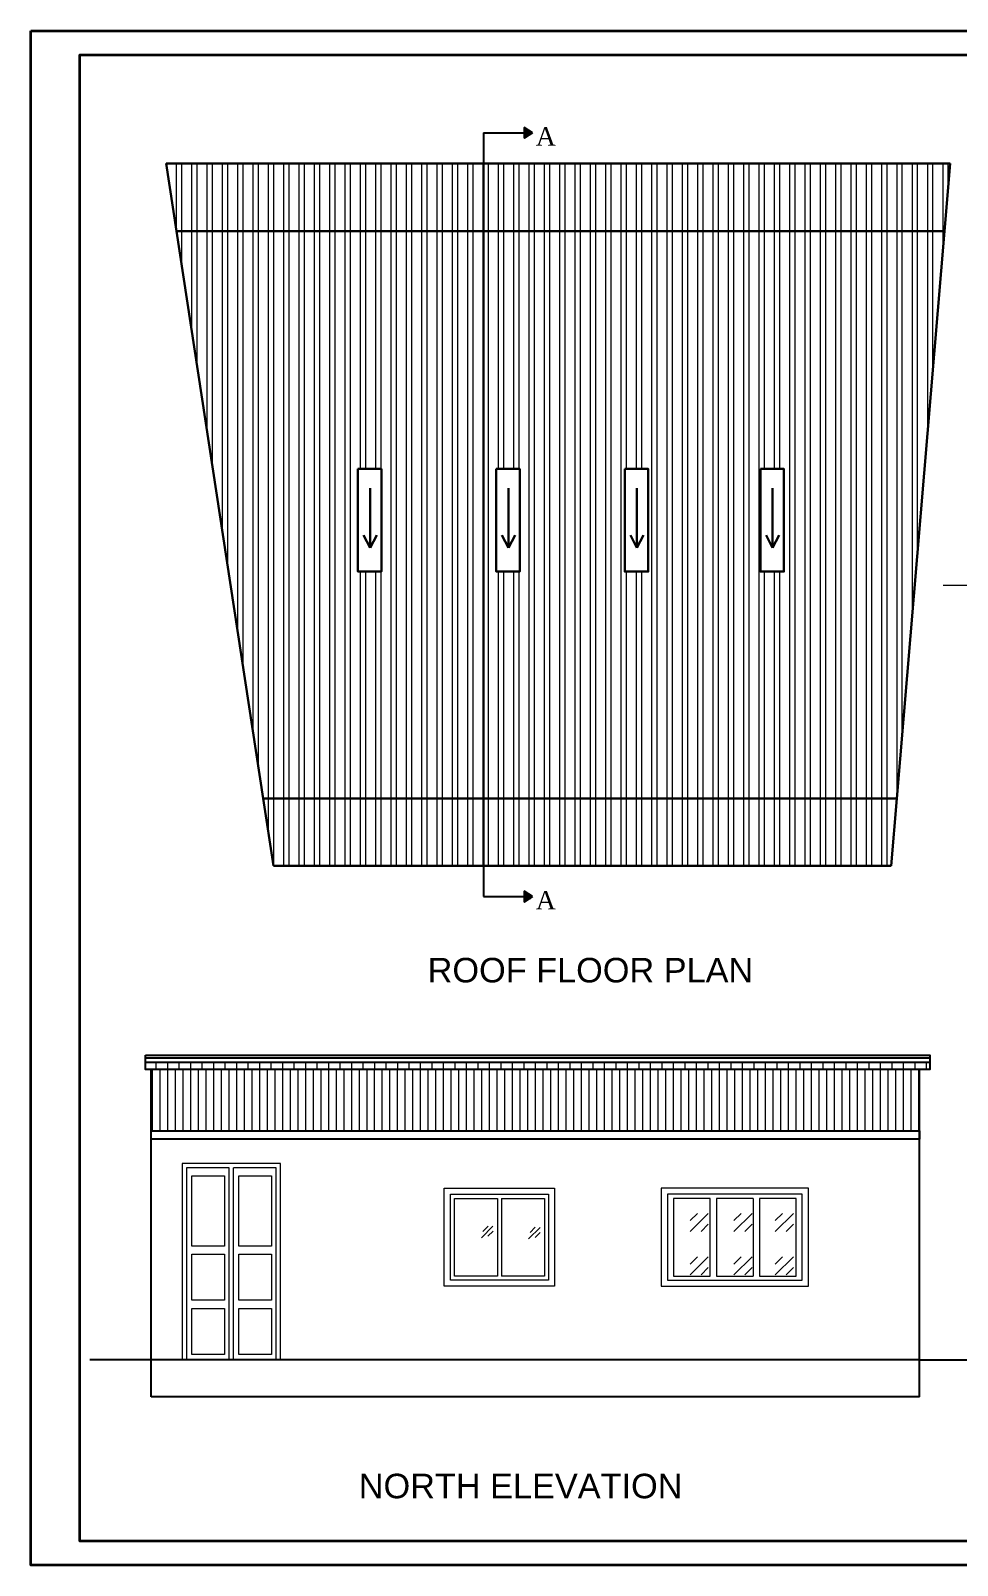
# Model space of a CAD drawing. Header units: inches. Extents: x 45643 to 78083, y -17830 to -3084.
# Drawn here: x 54980 to 55433, y -17613 to -16862 of the extents above; entities that cross this region are included whole.
import ezdxf

# ---------------------------------------------------------------- set-up
doc = ezdxf.new("R2010")
doc.units = ezdxf.units.IN
doc.header["$MEASUREMENT"] = 0
doc.layers.add('A-Hatch', color=7, linetype='Continuous')
doc.layers.add('PDF_Text', color=7, linetype='Continuous')
for name, color, linetype, lineweight in [('DIM_LINE', 165, 'Continuous', 15), ('door', 3, 'Continuous', 13), ('ELEVATION', 6, 'Continuous', 30), ('steps', 253, 'Continuous', 20)]:
    doc.layers.add(name, color=color, linetype=linetype, lineweight=lineweight)
doc.layers.add('Normal Wall', color=7, linetype='Continuous', lineweight=35, true_color=0xffaf89)
doc.styles.add('PDF Arial', font='arial.ttf')
doc.styles.get("Standard").update_dxf_attribs({"font": 'times.ttf'})
pattern_1 = [(90, (-4169.071, -2994.5), (-7.5, 0), []), (90, (-4166.571, -2992), (-7.5, 0), [])]

msp = doc.modelspace()

# ---------------------------------------------------------------- hatches: boundary and pattern name
at = {"layer": 'A-Hatch'}
h = msp.add_hatch(dxfattribs=at)
h.set_pattern_fill('ANSI31', color=256)
h.set_pattern_definition([(45, (-3464.97461, -2994.50001), (-0.08838834765, 0.08838834765), [])])
h.paths.add_polyline_path([(55225.05, -16912.48), (55221.02, -16909.82), (55221.02, -16915.14)])
h = msp.add_hatch(dxfattribs=at)
h.set_pattern_fill('ANSI31', color=256)
h.set_pattern_definition([(45, (-3464.97461, -3368.01763), (-0.08838834765, 0.08838834765), [])])
h.paths.add_polyline_path([(55225.05, -17286), (55221.02, -17283.33), (55221.02, -17288.66)])
at = {"layer": 'DIM_LINE'}
h = msp.add_hatch(dxfattribs=at)
h.set_pattern_fill('ANSI32', color=256, scale=20, angle=45)
h.set_pattern_definition(pattern_1)
h.paths.add_polyline_path([(55101.67, -16927.48), (55045.76, -16927.48), (55050.81, -16960.48), (55101.67, -16960.48)])
h = msp.add_hatch(dxfattribs=at)
h.set_pattern_fill('ANSI32', color=256, scale=20, angle=45)
h.set_pattern_definition(pattern_1)
h.paths.add_polyline_path([(55429.35, -16927.48), (55101.67, -16927.48), (55101.67, -16960.48), (55426.57, -16960.48)])
h = msp.add_hatch(dxfattribs=at)
h.set_pattern_fill('ANSI32', color=256, scale=20, angle=45)
h.set_pattern_definition(pattern_1)
h.paths.add_polyline_path([(55101.67, -16960.48), (55050.81, -16960.48), (55093.3, -17238), (55101.67, -17238)])
h = msp.add_hatch(dxfattribs=at)
h.set_pattern_fill('ANSI32', color=256, scale=20, angle=45)
h.set_pattern_definition(pattern_1)
h.paths.add_polyline_path([(55101.67, -16960.48), (55101.67, -17238), (55403.2, -17238), (55426.57, -16960.48)])
h.paths.add_polyline_path([(55218.79, -17076.79), (55218.79, -17127.04), (55207.33, -17127.04), (55207.33, -17076.79)], flags=16)
h.paths.add_polyline_path([(55270.16, -17076.79), (55281.63, -17076.79), (55281.63, -17127.04), (55270.16, -17127.04)], flags=16)
h.paths.add_polyline_path([(55151.12, -17076.79), (55151.12, -17127.04), (55139.66, -17127.04), (55139.66, -17076.79)], flags=16)
h.paths.add_polyline_path([(55336.54, -17076.79), (55348.01, -17076.79), (55348.01, -17127.04), (55336.54, -17127.04)], flags=16)
h = msp.add_hatch(dxfattribs=at)
h.set_pattern_fill('ANSI32', color=256, scale=20, angle=45)
h.set_pattern_definition(pattern_1)
h.paths.add_polyline_path([(55101.67, -17238), (55093.3, -17238), (55098.35, -17271), (55101.67, -17271)])
h = msp.add_hatch(dxfattribs=at)
h.set_pattern_fill('ANSI32', color=256, scale=20, angle=45)
h.set_pattern_definition(pattern_1)
h.paths.add_polyline_path([(55403.2, -17238), (55101.67, -17238), (55101.67, -17271), (55400.42, -17270.98)])
at = {"layer": 'door', "ltscale": 0.5}
h = msp.add_hatch(dxfattribs=at)
h.set_pattern_fill('GOST_GLASS', color=256, scale=2.5)
h.set_pattern_definition([(45, (-307337.577, 13203.288), (21.21320344, 0), [12.5, -17.5]), (45, (-307332.274, 13203.288), (21.21320344, 0), [5, -25]), (45, (-307337.577, 13208.591), (21.21320344, 0), [5, -25])])
h.paths.add_polyline_path([(55311.99, -17471.58), (55293.99, -17471.58), (55293.99, -17433.58), (55311.99, -17433.58)])
h = msp.add_hatch(dxfattribs=at)
h.set_pattern_fill('GOST_GLASS', color=256, scale=2.5)
h.set_pattern_definition([(45, (-307358.577, 13203.288), (21.21320344, 0), [12.5, -17.5]), (45, (-307353.274, 13203.288), (21.21320344, 0), [5, -25]), (45, (-307358.577, 13208.591), (21.21320344, 0), [5, -25])])
h.paths.add_polyline_path([(55332.99, -17471.58), (55314.99, -17471.58), (55314.99, -17433.58), (55332.99, -17433.58)])
h = msp.add_hatch(dxfattribs=at)
h.set_pattern_fill('GOST_GLASS', color=256, scale=2.5)
h.set_pattern_definition([(45, (-307359.577, 13203.288), (21.21320344, 0), [12.5, -17.5]), (45, (-307354.274, 13203.288), (21.21320344, 0), [5, -25]), (45, (-307359.577, 13208.591), (21.21320344, 0), [5, -25])])
h.paths.add_polyline_path([(55335.99, -17433.58), (55353.99, -17433.58), (55353.99, -17471.58), (55335.99, -17471.58)])
at = {"layer": 'steps', "ltscale": 0.3}
h = msp.add_hatch(dxfattribs=at)
h.set_pattern_fill('ANSI31', scale=45, angle=45)
h.set_pattern_definition([(90, (439.0656, -2881.9146), (-5.625, 0), [])])
h.paths.add_polyline_path([(55419.33, -17367.04), (55035.74, -17367.04), (55035.74, -17370.58), (55419.33, -17370.58)])
h = msp.add_hatch(dxfattribs=at)
h.set_pattern_fill('ANSI31', scale=30, angle=45)
h.set_pattern_definition([(90, (439.0656, -2881.9146), (-3.75, 0), [])])
h.paths.add_polyline_path([(55414.28, -17400.58), (55414.28, -17370.58), (55038.52, -17370.58), (55038.52, -17400.58)])

# ---------------------------------------------------------------- linework, layer by layer
for p, q in [((55201.05, -16912.48), (55201.05, -17286)), ((55201.05, -16912.48), (55221.02, -16912.48)), ((55225.05, -16912.48), (55221.02, -16909.82)), ((55221.02, -16909.82), (55221.02, -16915.14)), ((55225.05, -16912.48), (55221.02, -16915.14)), ((55225.05, -17286), (55221.02, -17283.33)), ((55221.02, -17283.33), (55221.02, -17288.66)), ((55201.05, -17286), (55221.02, -17286)), ((55225.05, -17286), (55221.02, -17288.66)), ((55419.33, -17365), (55035.74, -17365)), ((55035.74, -17367.01), (55419.33, -17367.04)), ((55038.52, -17512.58), (55038.52, -17370.58)), ((55414.28, -17512.58), (55414.28, -17370.58)), ((55038.52, -17400.58), (55038.52, -17400.58)), ((55038.52, -17512.58), (55008.52, -17512.58)), ((55414.28, -17512.58), (55038.52, -17512.58)), ((55038.52, -17530.58), (55038.52, -17512.58)), ((55414.28, -17512.58), (55444.28, -17512.58)), ((55414.28, -17512.58), (55444.28, -17512.58)), ((55414.28, -17530.58), (55414.28, -17512.58)), ((55414.28, -17530.58), (55038.52, -17530.58))]:
    msp.add_line(p, q)
at = {"color": 7, "linetype": 'ByBlock', "lineweight": 5, "ltscale": 10}
msp.add_line((55425.95, -17133.71), (55467.59, -17133.71), dxfattribs=at)
for points in [[(55035.74, -17363.49), (55419.33, -17363.49), (55419.33, -17370.58), (55035.74, -17370.58)], [(55038.52, -17400.58), (55414.28, -17400.58), (55414.28, -17404.58), (55038.52, -17404.58)]]:
    msp.add_lwpolyline(points, close=True)
at = {"layer": 'door', "ltscale": 0.5}
for p, q in [((55053.7, -17416.58), (55053.7, -17512.58)), ((55101.7, -17416.58), (55053.7, -17416.58)), ((55053.7, -17416.58), (55053.7, -17512.58)), ((55101.7, -17416.58), (55053.7, -17416.58)), ((55055.7, -17418.58), (55055.7, -17512.58)), ((55076.7, -17418.58), (55055.7, -17418.58)), ((55055.7, -17418.58), (55055.7, -17512.58)), ((55076.7, -17418.58), (55055.7, -17418.58)), ((55076.7, -17512.58), (55076.7, -17418.58)), ((55099.7, -17418.58), (55078.7, -17418.58)), ((55099.7, -17418.58), (55078.7, -17418.58)), ((55078.7, -17512.58), (55078.7, -17418.58)), ((55099.7, -17512.58), (55099.7, -17418.58)), ((55099.7, -17512.58), (55099.7, -17418.58)), ((55101.7, -17512.58), (55101.7, -17416.58)), ((55101.7, -17512.58), (55101.7, -17416.58)), ((55207.84, -17433.58), (55207.84, -17471.58)), ((55209.84, -17433.58), (55209.84, -17471.58)), ((55311.99, -17471.58), (55311.99, -17433.58)), ((55332.99, -17433.58), (55332.99, -17471.58)), ((55335.99, -17433.58), (55335.99, -17471.58)), ((55205.69, -17447.23), (55200.04, -17452.88)), ((55203.26, -17447.18), (55200.79, -17449.7)), ((55205.74, -17449.67), (55203.22, -17452.13)), ((55228.76, -17447.77), (55223.11, -17453.42)), ((55226.32, -17447.72), (55223.86, -17450.24)), ((55228.81, -17450.21), (55226.28, -17452.67)), ((55053.7, -17512.58), (55101.7, -17512.58))]:
    msp.add_line(p, q, dxfattribs=at)
for points in [[(55058.32, -17422.51), (55074.34, -17422.51), (55074.34, -17457), (55058.32, -17457)], [(55081.32, -17422.51), (55097.34, -17422.51), (55097.34, -17457), (55081.32, -17457)], [(55235.84, -17476.58), (55181.84, -17476.58), (55181.84, -17428.58), (55235.84, -17428.58)], [(55232.84, -17473.58), (55184.84, -17473.58), (55184.84, -17431.58), (55232.84, -17431.58)], [(55287.99, -17476.58), (55359.99, -17476.58), (55359.99, -17428.58), (55287.99, -17428.58)], [(55290.99, -17473.58), (55356.99, -17473.58), (55356.99, -17431.58), (55290.99, -17431.58)], [(55058.32, -17460.81), (55074.34, -17460.81), (55074.34, -17483.3), (55058.32, -17483.3)], [(55081.32, -17460.81), (55097.34, -17460.81), (55097.34, -17483.3), (55081.32, -17483.3)], [(55058.32, -17487.36), (55074.34, -17487.36), (55074.34, -17509.86), (55058.32, -17509.86)], [(55081.32, -17487.36), (55097.34, -17487.36), (55097.34, -17509.86), (55081.32, -17509.86)]]:
    msp.add_lwpolyline(points, close=True, dxfattribs=at)
for points in [[(55207.84, -17471.58), (55186.84, -17471.58), (55186.84, -17433.58), (55207.84, -17433.58)], [(55209.84, -17433.58), (55230.84, -17433.58), (55230.84, -17471.58), (55209.84, -17471.58)], [(55311.99, -17433.58), (55293.99, -17433.58), (55293.99, -17471.58), (55311.99, -17471.58)], [(55332.99, -17433.58), (55314.99, -17433.58), (55314.99, -17471.58), (55332.99, -17471.58)], [(55335.99, -17471.58), (55353.99, -17471.58), (55353.99, -17433.58), (55335.99, -17433.58)]]:
    msp.add_lwpolyline(points, dxfattribs=at)
at = {"layer": 'ELEVATION'}
for p, q in [((55429.35, -16927.48), (55045.76, -16927.48)), ((55050.81, -16960.48), (55045.76, -16927.48)), ((55426.57, -16960.48), (55429.35, -16927.48)), ((55145.6, -17086.25), (55145.6, -17115.39)), ((55213.27, -17086.25), (55213.27, -17115.39)), ((55276.1, -17086.25), (55276.1, -17115.39)), ((55342.49, -17086.25), (55342.49, -17115.39)), ((55145.6, -17115.39), (55142.38, -17109.16)), ((55145.6, -17115.39), (55148.81, -17109.16)), ((55213.27, -17115.39), (55210.05, -17109.16)), ((55213.27, -17115.39), (55216.48, -17109.16)), ((55276.1, -17115.39), (55272.89, -17109.16)), ((55276.1, -17115.39), (55279.32, -17109.16)), ((55342.49, -17115.39), (55339.27, -17109.16)), ((55342.49, -17115.39), (55345.7, -17109.16)), ((55098.35, -17271), (55093.3, -17238)), ((55400.42, -17271), (55403.2, -17238)), ((55098.35, -17271), (55400.42, -17271))]:
    msp.add_line(p, q, dxfattribs=at)
for points in [[(55403.2, -17238), (55426.57, -16960.48), (55050.81, -16960.48), (55093.3, -17238)], [(55139.66, -17076.79), (55151.12, -17076.79), (55151.12, -17127.04), (55139.66, -17127.04)], [(55207.33, -17076.79), (55218.79, -17076.79), (55218.79, -17127.04), (55207.33, -17127.04)], [(55270.16, -17076.79), (55281.63, -17076.79), (55281.63, -17127.04), (55270.16, -17127.04)], [(55336.54, -17076.79), (55348.01, -17076.79), (55348.01, -17127.04), (55336.54, -17127.04)]]:
    msp.add_lwpolyline(points, close=True, dxfattribs=at)
at = {"layer": 'Normal Wall'}
for points in [[(54979.55, -16862.5), (56037.56, -16862.5), (56037.56, -17613.03), (54979.55, -17613.03)], [(54979.55, -16862.5), (56037.56, -16862.5), (56037.56, -17613.03), (54979.55, -17613.03)], [(56025.65, -16874.41), (55003.37, -16874.41), (55003.37, -17601.12), (56025.65, -17601.12)], [(56025.65, -16874.41), (55003.37, -16874.41), (55003.37, -17601.12), (56025.65, -17601.12)]]:
    msp.add_lwpolyline(points, close=True, dxfattribs=at)

# ---------------------------------------------------------------- texts
at = {"char_height": 9, "width": 10.8456, "attachment_point": 1}
for insert in [(55226.63, -16909.72), (55226.63, -17283.24)]:
    msp.add_mtext('A', dxfattribs=dict(at, insert=insert))
at = {"layer": 'PDF_Text', "char_height": 12, "attachment_point": 7, "style": 'PDF Arial'}
for s, insert in [('ROOF FLOOR PLAN', (55173.74, -17328.12)), ('NORTH ELEVATION', (55140.05, -17580.41))]:
    msp.add_mtext(s, dxfattribs=dict(at, insert=insert))

doc.saveas('drawing.dxf')
